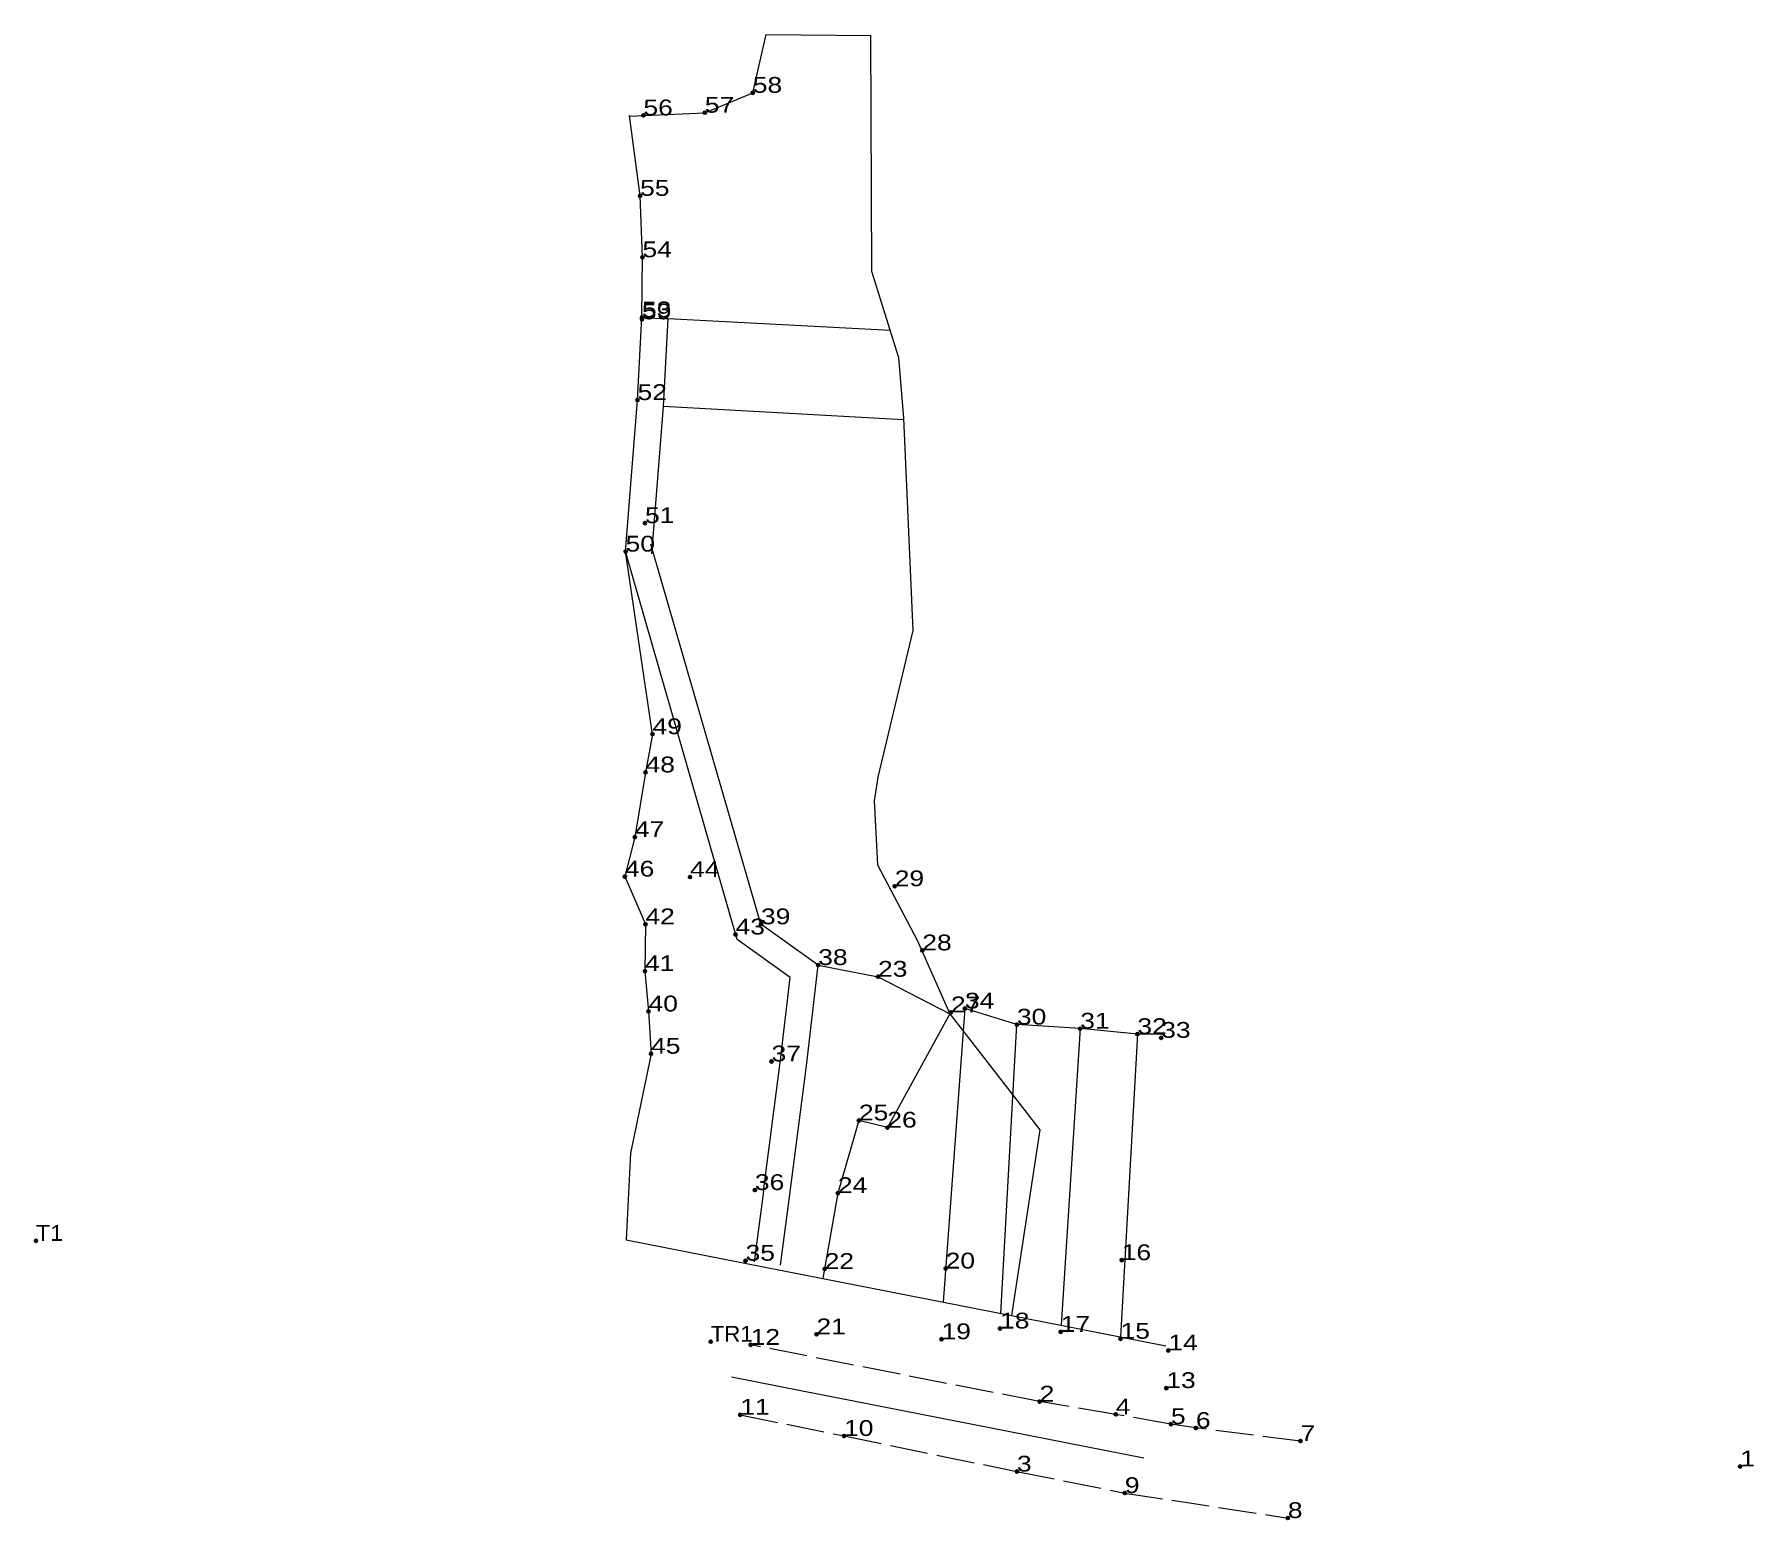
# Model space of a CAD drawing. Header units: metres. Extents: x 550255 to 550451, y 1838210 to 1838379.
import ezdxf

# ---------------------------------------------------------------- set-up
doc = ezdxf.new("R2010")
doc.units = ezdxf.units.M
doc.header["$LTSCALE"] = 0.72
doc.header["$PDMODE"] = 32
doc.header["$PDSIZE"] = 0.36
doc.linetypes.add('LONG_DASHED', pattern=[7.5, 6, -1.5])
doc.layers.add('10', color=7, linetype='Continuous', lineweight=13)
doc.layers.add('36', color=7, linetype='Continuous', lineweight=13)
doc.layers.add('12', color=7, linetype='Continuous')
doc.layers.add('7', color=7, linetype='Continuous')

msp = doc.modelspace()

# ---------------------------------------------------------------- linework, layer by layer
at = {"layer": '10'}
for p, q in [((550361.05, 1838268.56), (550358.58, 1838235.15)), ((550365.14, 1838233.86), (550366.97, 1838266.73)), ((550374.18, 1838266.27), (550372, 1838232.51)), ((550380.69, 1838265.65), (550378.78, 1838231.19))]:
    msp.add_line(p, q, dxfattribs=at)
for points in [[(550383.5, 1838265.65), (550380.69, 1838265.65), (550374.18, 1838266.27), (550366.97, 1838266.73), (550361.05, 1838268.56)], [(550359.33, 1838267.96), (550352.22, 1838255.01), (550348.98, 1838255.82), (550346.59, 1838247.55), (550344.89, 1838237.85)], [(550359.33, 1838267.96), (550369.6, 1838254.75), (550366.36, 1838233.62)], [(550322.48, 1838242.24), (550344.89, 1838237.85), (550366.36, 1838233.62), (550371.96, 1838232.52), (550383.93, 1838230.18)], [(550334.46, 1838226.64), (550342.39, 1838225.09), (550363.86, 1838220.86), (550381.43, 1838217.42)]]:
    msp.add_lwpolyline(points, dxfattribs=at)
at = {"layer": '36'}
for p, q in [((550324.28, 1838347.23), (550327.28, 1838347.07)), ((550352.53, 1838345.72), (550327.28, 1838347.07)), ((550354.06, 1838335.58), (550326.73, 1838337.09)), ((550337.83, 1838278.15), (550325.3, 1838321.4)), ((550335.11, 1838276.41), (550322.42, 1838320.57)), ((550325.48, 1838299.79), (550322.42, 1838320.57)), ((550344.35, 1838273.51), (550337.83, 1838278.15)), ((550343.01, 1838262.03), (550344.35, 1838273.51)), ((550338.13, 1838247.78), (550340.03, 1838262.42)), ((550341.11, 1838247.39), (550343.01, 1838262.03)), ((550337.08, 1838239.73), (550338.14, 1838247.77)), ((550340.05, 1838239.34), (550341.11, 1838247.38))]:
    msp.add_line(p, q, dxfattribs=at)
for points in [[(550322.85, 1838370.15), (550331.44, 1838370.53), (550336.9, 1838372.79), (550338.43, 1838379.44)], [(550338.43, 1838379.44), (550350.29, 1838379.32), (550350.41, 1838352.49), (550353.5, 1838342.65), (550354.05, 1838335.76), (550355.12, 1838311.59), (550351.14, 1838294.88), (550350.72, 1838292.2), (550351.1, 1838284.92), (550355.63, 1838276.34), (550359.33, 1838267.96)], [(550322.42, 1838320.57), (550323.78, 1838337.82), (550324.28, 1838347.23), (550324.34, 1838354.07), (550324.07, 1838361.06), (550322.85, 1838370.22)], [(550325.41, 1838320.33), (550326.73, 1838337.09), (550327.28, 1838347.07)], [(550325.48, 1838299.79), (550324.69, 1838295.44), (550323.47, 1838288.07), (550322.34, 1838283.58), (550324.68, 1838278.15), (550324.62, 1838272.82), (550325.03, 1838268.23), (550325.32, 1838263.42)], [(550340.03, 1838262.38), (550341.16, 1838272.1), (550335.11, 1838276.41)], [(550344.35, 1838273.51), (550351.16, 1838272.18), (550359.33, 1838267.96)], [(550325.32, 1838263.42), (550322.98, 1838252.08), (550322.48, 1838242.24)]]:
    msp.add_lwpolyline(points, dxfattribs=at)
at = {"layer": '36', "linetype": 'LONG_DASHED'}
for points in [[(550399.26, 1838219.33), (550387.35, 1838220.82), (550384.51, 1838221.26), (550378.23, 1838222.37), (550369.56, 1838223.82), (550336.66, 1838230.28)], [(550335.47, 1838222.32), (550347.29, 1838219.91), (550366.98, 1838215.86), (550379.26, 1838213.41), (550397.82, 1838210.57)]]:
    msp.add_lwpolyline(points, dxfattribs=at)
at = {"layer": '7'}
for p in [(550336.9, 1838372.79), (550324.45, 1838370.22), (550331.44, 1838370.53), (550324.07, 1838361.06), (550324.34, 1838354.07), (550324.28, 1838347.23), (550324.28, 1838347.01), (550323.78, 1838337.82), (550324.63, 1838323.81), (550322.42, 1838320.57), (550325.48, 1838299.79), (550324.69, 1838295.44), (550323.47, 1838288.07), (550322.34, 1838283.58), (550329.76, 1838283.53), (550353.06, 1838282.48), (550324.68, 1838278.15), (550337.83, 1838278.15), (550334.94, 1838276.99), (550356.2, 1838275.18), (550324.62, 1838272.82), (550344.35, 1838273.51), (550351.16, 1838272.18), (550325.03, 1838268.23), (550361.05, 1838268.56), (550359.46, 1838268.13), (550366.97, 1838266.73), (550374.18, 1838266.27), (550380.69, 1838265.65), (550383.4, 1838265.23), (550325.32, 1838263.42), (550339.04, 1838262.54), (550348.98, 1838255.82), (550352.22, 1838255.01), (550337.14, 1838247.9), (550346.59, 1838247.55), (550255.29, 1838242.12), (550336.08, 1838239.86), (550345.08, 1838238.92), (550358.86, 1838238.97), (550378.91, 1838239.92), (550344.15, 1838231.48), (550365.05, 1838232.14), (550371.96, 1838231.76), (550332.11, 1838230.64), (550336.66, 1838230.28), (550358.39, 1838230.92), (550378.77, 1838230.97), (550384.21, 1838229.64), (550383.98, 1838225.36), (550369.56, 1838223.82), (550335.47, 1838222.32), (550378.23, 1838222.37), (550384.51, 1838221.26), (550347.29, 1838219.91), (550387.35, 1838220.82), (550399.26, 1838219.33), (550366.98, 1838215.86), (550449.32, 1838216.44), (550379.26, 1838213.41), (550397.82, 1838210.57)]:
    msp.add_point(p, dxfattribs=at)

# ---------------------------------------------------------------- texts
at = {"layer": '12'}
for s, width, p in [('58', 1.25, (550336.9, 1838372.79)), ('57', 1.25, (550331.44, 1838370.53)), ('56', 1.25, (550324.45, 1838370.22)), ('55', 1.25, (550324.07, 1838361.06)), ('54', 1.25, (550324.34, 1838354.07)), ('53', 1.25, (550324.28, 1838347.23)), ('59', 1.25, (550324.28, 1838347.01)), ('52', 1.25, (550323.78, 1838337.82)), ('51', 1.25, (550324.63, 1838323.81)), ('50', 1.25, (550322.42, 1838320.57)), ('49', 1.25, (550325.48, 1838299.79)), ('48', 1.25, (550324.69, 1838295.44)), ('47', 1.25, (550323.47, 1838288.07)), ('46', 1.25, (550322.34, 1838283.58)), ('44', 1.25, (550329.76, 1838283.53)), ('29', 1.25, (550353.06, 1838282.48)), ('42', 1.25, (550324.68, 1838278.15)), ('43', 1.25, (550334.94, 1838276.99)), ('39', 1.25, (550337.83, 1838278.15)), ('28', 1.25, (550356.2, 1838275.18)), ('41', 1.25, (550324.62, 1838272.82)), ('38', 1.25, (550344.35, 1838273.51)), ('23', 1.25, (550351.16, 1838272.18)), ('34', 1.25, (550361.05, 1838268.56)), ('40', 1.25, (550325.03, 1838268.23)), ('27', 1.25, (550359.46, 1838268.13)), ('30', 1.25, (550366.97, 1838266.73)), ('31', 1.25, (550374.18, 1838266.27)), ('32', 1.25, (550380.69, 1838265.65)), ('33', 1.25, (550383.4, 1838265.23)), ('45', 1.25, (550325.32, 1838263.42)), ('37', 1.25, (550339.04, 1838262.54)), ('25', 1.25, (550348.98, 1838255.82)), ('26', 1.25, (550352.22, 1838255.01)), ('36', 1.25, (550337.14, 1838247.9)), ('24', 1.25, (550346.59, 1838247.55)), ('T1', 1.1, (550255.29, 1838242.12)), ('35', 1.25, (550336.08, 1838239.86)), ('16', 1.25, (550378.91, 1838239.92)), ('22', 1.25, (550345.08, 1838238.92)), ('20', 1.25, (550358.86, 1838238.97)), ('21', 1.25, (550344.15, 1838231.48)), ('18', 1.25, (550365.05, 1838232.14)), ('17', 1.25, (550371.96, 1838231.76)), ('TR1', 1.05, (550332.11, 1838230.64)), ('12', 1.25, (550336.66, 1838230.28)), ('19', 1.25, (550358.39, 1838230.92)), ('15', 1.25, (550378.77, 1838230.97)), ('14', 1.25, (550384.21, 1838229.64)), ('2', 1.25, (550369.56, 1838223.82)), ('13', 1.25, (550383.98, 1838225.36)), ('11', 1.25, (550335.47, 1838222.32)), ('4', 1.25, (550378.23, 1838222.37)), ('10', 1.25, (550347.29, 1838219.91)), ('5', 1.25, (550384.51, 1838221.26)), ('6', 1.25, (550387.35, 1838220.82)), ('7', 1.25, (550399.26, 1838219.33)), ('3', 1.25, (550366.98, 1838215.86)), ('1', 1.25, (550449.32, 1838216.44)), ('9', 1.25, (550379.26, 1838213.41)), ('8', 1.25, (550397.82, 1838210.57))]:
    msp.add_text(s, height=1.8, dxfattribs=dict(at, width=width)).set_placement(p)

doc.saveas('drawing.dxf')
